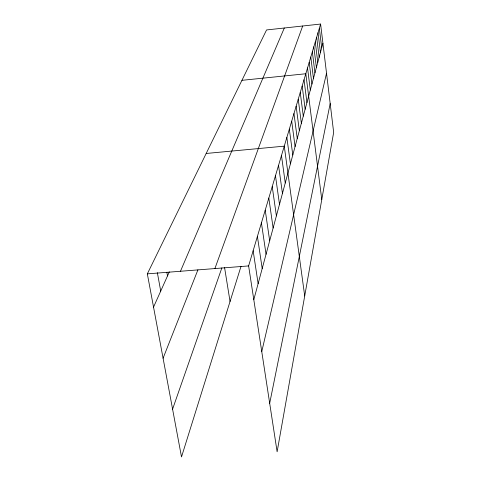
<?xml version="1.0" encoding="UTF-8"?>
<svg xmlns="http://www.w3.org/2000/svg" width="481" height="481" viewBox="0 0 481 481"><rect width="100%" height="100%" fill="white"/><g stroke="black" fill="none" stroke-linecap="round" stroke-linejoin="round"><path stroke-width="0.72" d="M269.685 403.306L330.182 103.541M261.766 351.617L326.533 73.238M253.8 299.687L322.919 43.278M320.605 24.05L333.664 132.425L277.122 451.797L248.623 265.921L320.605 24.05L266.564 29.942L147.336 273.863L181.505 456.95L241.011 266.384M172.583 409.163L221.843 267.929M214.899 268.566L302.687 26.004M163.083 358.243L197.925 269.829M180.465 271.266L284.313 28.006M153.541 307.106L169.336 271.855M241.937 80.327L305.814 73.755L321.771 199.591M206.187 153.469L284.265 146.152L304.707 295.971M147.336 273.863L248.623 265.921M157.347 272.643L160.726 291.071M166.841 272.258L167.502 275.938M224.573 267.55L230.044 301.491M253.144 250.727L258.123 283.664M257.407 236.418L262.193 268.554M261.423 222.913L266.041 254.287M265.223 210.143L269.679 240.795M268.819 198.058L273.124 228.018M272.228 186.598L276.389 215.891M275.469 175.721L279.497 204.377M281.475 155.531L285.257 182.996M278.547 165.38L282.449 193.428M286.856 137.458L290.422 163.835M291.696 121.188L295.075 146.573M289.328 129.142L292.797 155.02M296.14 106.247L299.35 130.718M293.963 113.558L297.258 138.48M300.24 92.484L303.289 116.095M298.232 99.23L301.359 123.262M304.022 79.762L306.938 102.579M302.17 86.003L305.146 109.205M307.533 67.971L310.317 90.037M310.798 57.011L313.462 78.373M309.193 62.392L311.916 84.103M315.277 41.937L317.785 62.332M313.834 46.789L316.39 67.496M312.343 51.81L314.953 72.841M319.336 28.307L321.699 47.817M318.025 32.708L320.436 52.501M316.678 37.247L319.131 57.335"/></g></svg>
